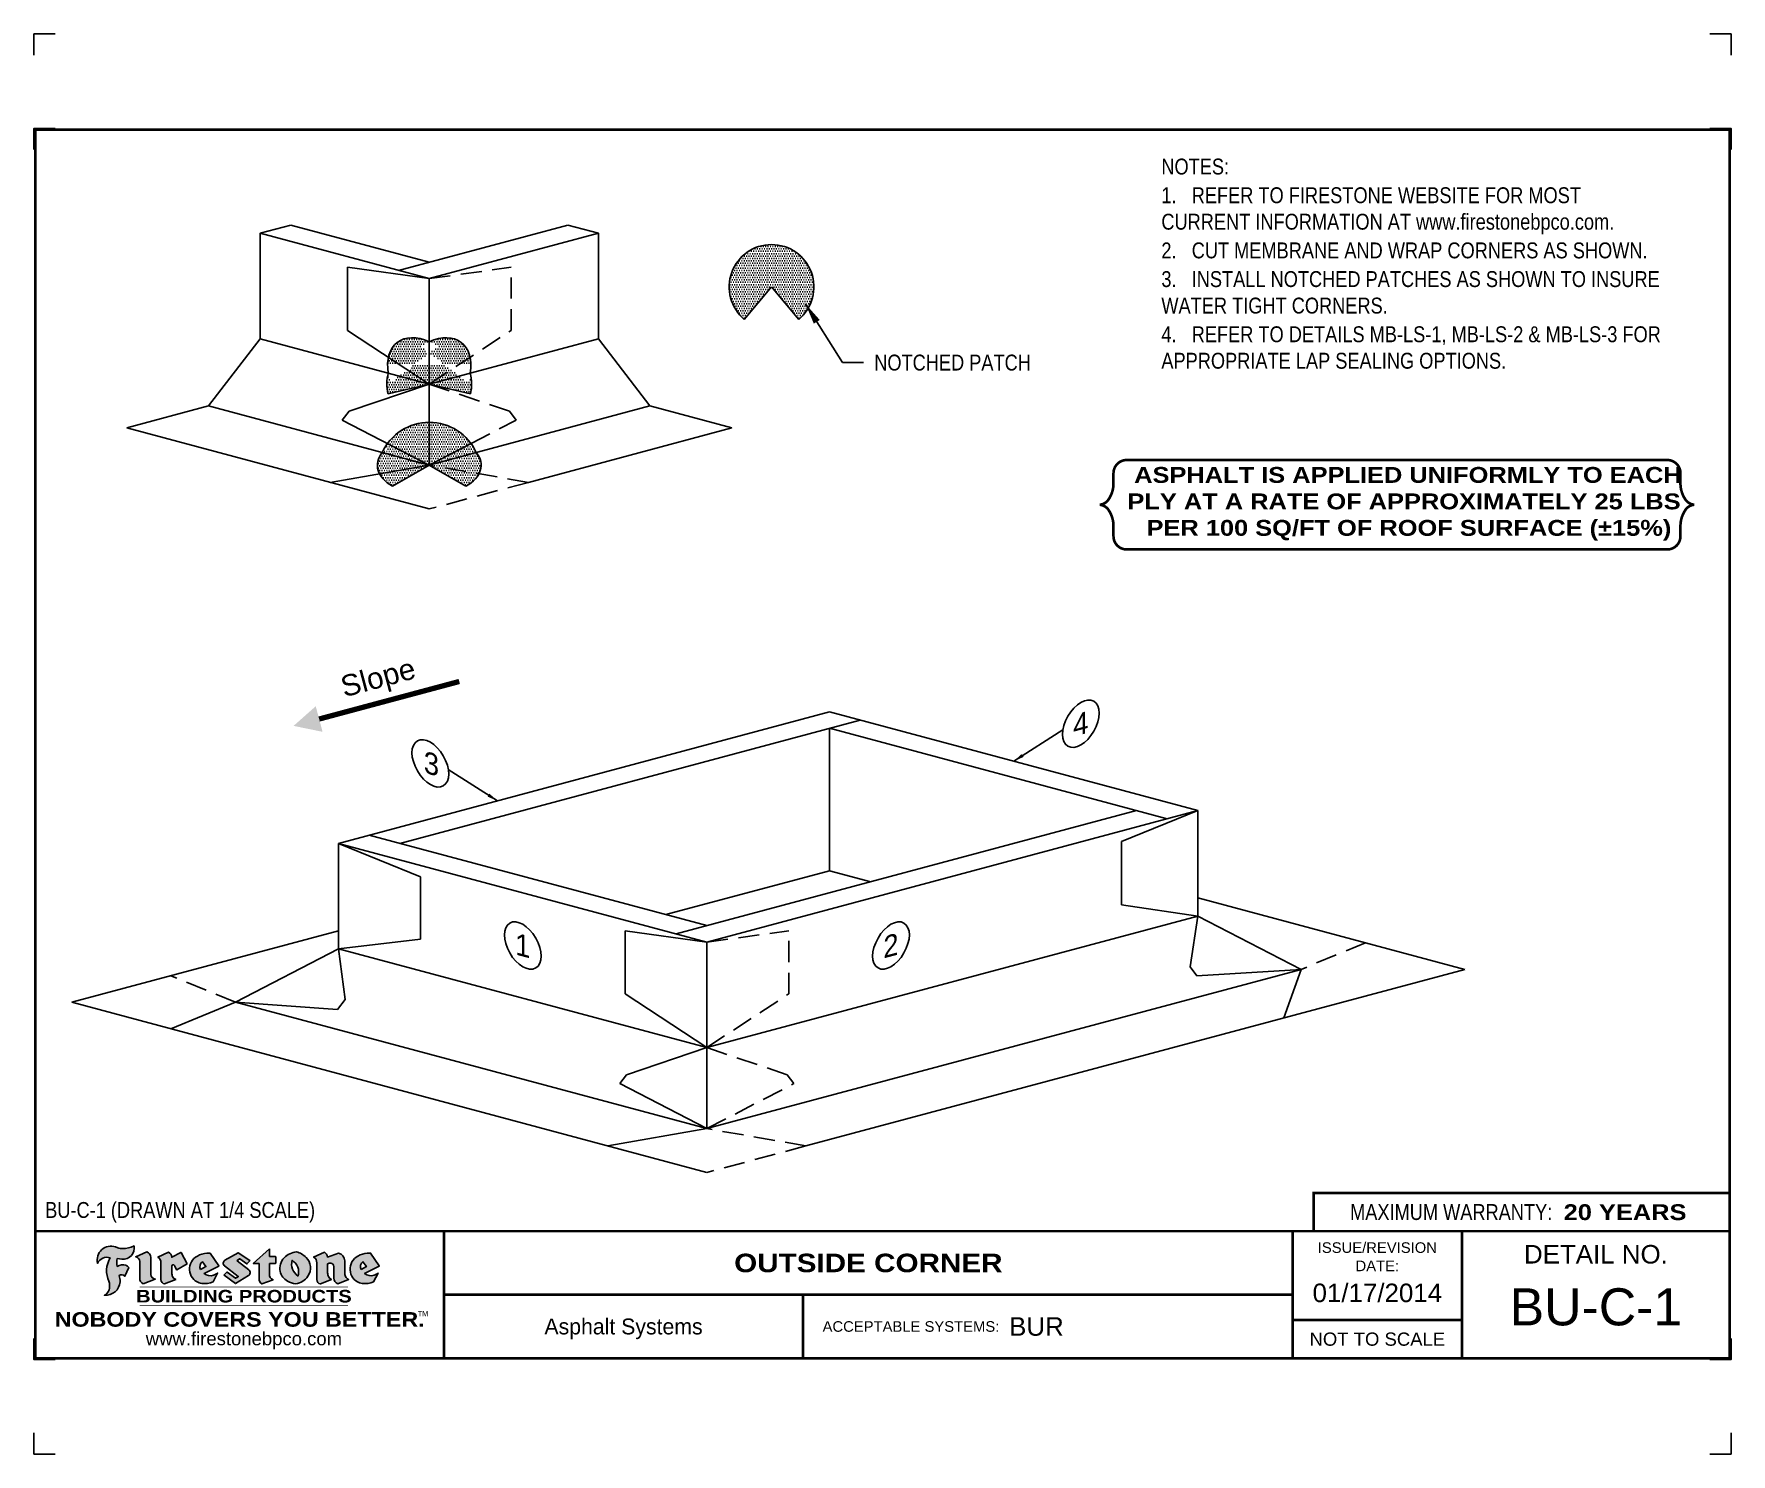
# Model space of a CAD drawing. Header units: inches. Extents: x -763.7 to -743.6, y -151 to -134.2.
import ezdxf
from ezdxf.enums import TextEntityAlignment as Align

# ---------------------------------------------------------------- set-up
doc = ezdxf.new("R2010")
doc.units = ezdxf.units.IN
doc.header["$MEASUREMENT"] = 0
doc.linetypes.add('HIDDEN', pattern=[0.375, 0.25, -0.125])
doc.layers.get('0').update_dxf_attribs({"linetype": 'CONTINUOUS'})
doc.layers.get('DEFPOINTS').update_dxf_attribs({"linetype": 'CONTINUOUS'})
for name, color, linetype in [('FSBP-ANNO-LABEL', 7, 'CONTINUOUS'), ('FSBP-ANNO-NOTE', 7, 'CONTINUOUS'), ('FSBP-MEMBRANE', 7, 'CONTINUOUS'), ('FSBP-MEMBRANE-HATCH', 8, 'CONTINUOUS'), ('FSBP-TTLB', 7, 'CONTINUOUS'), ('FSBP-TTLB-BORDER', 7, 'CONTINUOUS'), ('FSBP-TTLB-TEXT', 7, 'CONTINUOUS')]:
    doc.layers.add(name, color=color, linetype=linetype)
doc.styles.add('ARIAL', font='arial.ttf')
doc.styles.add('ARIAL_BOLD', font='')
doc.styles.add('ARIAL_NAR', font='ARIALN.TTF')
doc.styles.add('BANKGOTHIC', font='bgothm.ttf')
doc.styles.add('FSBP_ARIAL_NAR', font='ARIALN.TTF')
doc.styles.add('Stylus BT', font='stylu.ttf')
doc.styles.get('ARIAL_BOLD').set_extended_font_data('Arial Black')
doc.dimstyles.new('FSBP-DIM', dxfattribs={"dimtxt": 0.1875, "dimasz": 0.125, "dimexe": 0.0625, "dimexo": 0.125, "dimgap": 0.125, "dimtad": 0, "dimdec": 0, "dimzin": 1, "dimdsep": 46, "dimlunit": 4, "dimtxsty": 'ARIAL_NAR', "dimblk": 'OBLIQUE', "dimcen": 0.09375, "dimdle": 0.0625, "dimclrd": 256, "dimclre": 256, "dimclrt": 256, "dimadec": 0, "dimazin": 0, "dimtfac": 1, "dimtdec": 0, "dimtmove": 1, "dimatfit": 3, "dimfxl": 0, "dimtolj": 1, "dimtzin": 0, "dimlwd": -1, "dimlwe": -1, "dimarcsym": 0})
doc.dimstyles.new('FSBP-LEADER', dxfattribs={"dimtxt": 0.1875, "dimasz": 0.25, "dimexe": 0.0625, "dimexo": 0.125, "dimgap": 0.125, "dimtad": 0, "dimtih": 1, "dimtoh": 1, "dimdec": 4, "dimzin": 0, "dimdsep": 46, "dimlunit": 4, "dimtxsty": 'ARIAL_NAR', "dimcen": 0.09375, "dimclrd": 256, "dimclre": 256, "dimclrt": 256, "dimadec": 0, "dimazin": 0, "dimtfac": 1, "dimtdec": 4, "dimtofl": 0, "dimtmove": 0, "dimatfit": 3, "dimfxl": 0, "dimtolj": 1, "dimtzin": 0, "dimlwd": -1, "dimlwe": -1, "dimarcsym": 0})
pattern_1 = [(0, (0, 0), (0.0140625, 0.028125), [0, -0.028125])]

# ---------------------------------------------------------------- blocks, each defined once
blk = doc.blocks.new('_OBLIQUE')
at = {"color": 0, "linetype": 'ByBlock'}
blk.add_line((-0.5, -0.5), (0.5, 0.5), dxfattribs=at)
blk = doc.blocks.new('TTLB-ASPHALT_1')
at = {"layer": 'FSBP-TTLB-TEXT'}
h = blk.add_hatch(color=1, dxfattribs=at)
edge = h.paths.add_edge_path()
edge.add_arc((1.037309769669577, -0.1982514792917272), 0.1319107607348553, 264.0410451462098, 370.3106169565175)
edge.add_arc((1.027551646585692, 0.1214293576525733), 0.3273056962876235, 270.05058356628535, 295.23459397187514, ccw=False)
edge.add_arc((1.022801957313334, -0.06680179986895496), 0.1391656561713503, 249.3281275763668, 272.0749124149863, ccw=False)
edge.add_line((0.9736743133014443, -0.1970076156048179), (0.9474927838574558, -0.1852745150568325))
edge.add_arc((0.8939498971398336, -0.3394262635682139), 0.1631857907024099, 70.84590087378872, 194.3325259843273)
edge.add_arc((0.8444260109029358, -0.4259936440910792), 0.1179914261095279, 70.96950098067128, 156.9641407594482, ccw=False)
edge.add_arc((1.153141409296893, -0.4684497516079489), 0.3110405457095052, 150.323113748316, 203.2084295854517)
edge.add_arc((0.7562495500623072, -0.6412608153899839), 0.1218587156617311, 0.8849157075190988, 24.346689398949877, ccw=False)
edge.add_arc((0.749378166569727, -0.6475258110744306), 0.1289731377238325, -58.36655102076742, 3.6216782311386737, ccw=False)
edge.add_arc((0.825669902954445, -0.5792158350996175), 0.1783301886510355, 267.2205474105585, 354.1381621173521)
edge.add_arc((0.7903121048625223, -0.6011409294291781), 0.2127878929608591, 0.9996158580669169, 21.00503380861242)
edge.add_arc((1.018807122639402, -0.5666691048185157), 0.0513639566841585, 40.821177131732725, 125.52727787225791, ccw=False)
edge.add_line((1.057676976260041, -0.5330924682126437), (1.102776947655911, -0.4308018311949837))
edge.add_arc((1.040858222524662, -0.4699705673995993), 0.07326744446031509, 32.31675181867256, 66.31481236598174)
edge.add_arc((1.03226251882532, -0.5063316993097686), 0.1102246948011782, 69.8179132332389, 125.254734720681)
edge.add_arc((1.127708877207283, -0.3689593535312383), 0.1659710644737306, 164.1569669952081, 196.5811013160487, ccw=False)
edge.add_line((0.9680425188342383, -0.3236487780942383), (1.023615334387159, -0.3294494641845773))
h = blk.add_hatch(color=1, dxfattribs=at)
edge = h.paths.add_edge_path()
edge.add_line((1.275239419159561, -0.6223407783464694), (1.415345367376062, -0.5660418822574371))
edge.add_arc((1.421019305783972, -0.5090099247487814), 0.05731350411836947, 181.9717871001989, 264.31851000495806, ccw=False)
edge.add_line((1.363739737527226, -0.5109819325197265), (1.363412352251203, -0.3102363679013962))
edge.add_arc((1.294263659668758, -0.3103491388304036), 0.06914878453844908, 0.0934405599591014, 72.42834396969012)
edge.add_line((1.315139561173908, -0.2444268274366692), (1.186839444240604, -0.3024209471341379))
edge.add_arc((1.175246268095293, -0.3585110609420923), 0.05727567197445628, -0.017399788185912257, 78.322067691347, ccw=False)
edge.add_line((1.232521937428658, -0.3585284546236807), (1.232574268422297, -0.555126496687123))
edge.add_arc((1.305699496415485, -0.5558575689677241), 0.07312888236350451, 179.4272023230205, 245.3845503102953)
h = blk.add_hatch(color=1, dxfattribs=at)
edge = h.paths.add_edge_path()
edge.add_line((1.792026821926584, -0.3839679064720229), (1.722158956877934, -0.2518542302253621))
edge.add_arc((1.720119655279632, -0.2529327078887889), 0.002306916790721916, 27.87197133405528, 117.3766794470726)
edge.add_line((1.719058846382097, -0.250884159729182), (1.610638460368705, -0.3070279753467702))
edge.add_arc((1.547088841662969, -0.306102665849437), 0.06355635479880158, 359.165808011073, 425.8793658831422)
edge.add_line((1.573061729235633, -0.2480956029480268), (1.446879247402876, -0.3051325108639702))
edge.add_arc((1.407812067100195, -0.3703571330466247), 0.07602957263902092, -3.441403975725109, 59.07992244284969, ccw=False)
edge.add_line((1.483704536400296, -0.3749210150788969), (1.483704536400296, -0.5723838140635706))
edge.add_arc((1.540537465180449, -0.5682544061150878), 0.05698275005415228, 184.1557352478595, 255.3066498366543)
edge.add_line((1.526084036778343, -0.6233736605654059), (1.657291340682093, -0.570650514527486))
edge.add_arc((1.688298576827208, -0.502139038842401), 0.07520153584805701, 207.5160880841914, 245.649226723163, ccw=False)
edge.add_arc((1.721050197024908, -0.491448816845633), 0.1093332836229113, 179.4823365255141, 204.5537900001094, ccw=False)
edge.add_line((1.611721375809452, -0.4904610114968335), (1.611721375809452, -0.4126404716788983))
edge.add_arc((1.628589765097189, -0.4141592990360436), 0.01693662875851165, 28.356188110622497, 174.8549701683584, ccw=False)
edge.add_arc((1.627340435522399, -0.4197189881350454), 0.02111886817708033, 22.216893572439517, 40.10213956426492, ccw=False)
edge.add_line((1.646891420738257, -0.4117336534413738), (1.666638796144639, -0.4549750258192233))
edge.add_arc((1.668737246926753, -0.4540167099035415), 0.002306916790685597, 204.5451281842828, 299.6323508190067)
edge.add_line((1.669877862091766, -0.4560219186518992), (1.791128135493295, -0.3870515928837648))
edge.add_line((1.791128135493295, -0.3870515928837648), (1.792026821926584, -0.3839679064720229))
h = blk.add_hatch(color=1, dxfattribs=at)
h.paths.add_polyline_path([(2.063388732080512, -0.2583237030618903, 0.02524281661523788), (2.025024361750752, -0.2610532129309178, 0.1213611957758757), (1.901773912052249, -0.3008158885520373, 0.6151668103976068), (1.93274136141747, -0.6099060679591872, 0.05306812109568645), (1.967936229862175, -0.617865745600497, 0.1150932231766138), (2.099126721549737, -0.5994933789882708), (2.151195569562105, -0.4944891916583316, -0.08755405562188731), (2.104230609512001, -0.5187113292177372, -0.265591761123442), (1.992692314386659, -0.5010701623316862), (2.165347897647223, -0.4141184325909109, 0.4518949533370738), (2.166222728871162, -0.4107679608846269)])
h.paths.add_polyline_path([(2.014217313945437, -0.4188965037300676), (1.951113654018855, -0.4515330109460507, -0.3720533890450154), (1.973177450672722, -0.3607130665457561)], flags=16)
h = blk.add_hatch(color=1, dxfattribs=at)
edge = h.paths.add_edge_path()
edge.add_arc((2.260407392426799, -0.3775796671688738), 0.0415245022322573, 123.20805433950699, 232.2027298779723, ccw=False)
edge.add_line((2.237665217914071, -0.3428366421988329), (2.393535971665983, -0.2540943745380986))
edge.add_arc((2.394677353533154, -0.2560991469722467), 0.00230691679074142, 55.64644466176969, 119.65426054492929, ccw=False)
edge.add_line((2.395979141996861, -0.2541946229174954), (2.531809646140459, -0.3470380726374032))
edge.add_arc((2.530468902927936, -0.3489153772789848), 0.00230691679070047, -42.73110123842042, 54.46613537395791, ccw=False)
edge.add_line((2.532163440279987, -0.3504807552658491), (2.498457913851155, -0.3869673252714421))
edge.add_arc((2.496763376499132, -0.385401947284592), 0.002306916790673087, 233.75270768949161, 317.26889876139137, ccw=False)
edge.add_line((2.495399362263356, -0.38726241234572), (2.413849913492982, -0.3274738082119626))
edge.add_arc((2.412485899257177, -0.3293342732731332), 0.002306916790719977, 53.75270768979654, 124.4135619297866)
edge.add_line((2.41118211687575, -0.3274311136421062), (2.382933981293377, -0.346782838468144))
edge.add_arc((2.384237763674776, -0.3486859980991568), 0.002306916790694806, 124.4135619293765, 231.8459020253658)
edge.add_line((2.382812599816248, -0.3505000469010184), (2.519899969301207, -0.4581994452042721))
edge.add_arc((2.494247019847677, -0.4908523236374407), 0.0415245022322573, -55.21225898295228, 51.84590202520451, ccw=False)
edge.add_line((2.517938320565804, -0.5249552055672808), (2.364434947484597, -0.6179520922513717))
edge.add_arc((2.363239601923482, -0.6159790200102009), 0.002306916790727131, 233.2955624372974, 301.2087215702374, ccw=False)
edge.add_line((2.361860787187538, -0.6178285429225383), (2.231266621301074, -0.5204709167214361))
edge.add_arc((2.232647938930654, -0.518623262347532), 0.002306916790697738, 135.5134179846412, 233.2179869199849, ccw=False)
edge.add_line((2.231002150870836, -0.5170067083764565), (2.262839375599356, -0.4845937328397696))
edge.add_arc((2.264485163659231, -0.4862102868108593), 0.002306916790748635, 53.03528399994502, 135.5134179853723, ccw=False)
edge.add_line((2.265872365996302, -0.4843670465239001), (2.361834678328762, -0.5565872257804898))
edge.add_arc((2.363221880665748, -0.55474398549363), 0.00230691679062697, 233.0352840000717, 302.2362632414427)
edge.add_line((2.36445241715569, -0.5566953042850713), (2.39428499383348, -0.5378823484768844))
edge.add_arc((2.393054457343538, -0.5359310296853721), 0.002306916790685158, 302.2362632406162, 412.202729876843)
edge.add_line((2.394468296066179, -0.5341081404551886), (2.234958295420142, -0.4103916733127022))
h = blk.add_hatch(color=1, dxfattribs=at)
edge = h.paths.add_edge_path()
edge.add_line((2.763460561272041, -0.2072496393923444), (2.763460561272041, -0.2969520779963801))
edge.add_arc((2.765767478062685, -0.2969520779963943), 0.00230691679065842, 179.9999999996471, 269.9999999996471)
edge.add_line((2.765767478062685, -0.2992589947870528), (2.835417693520355, -0.2992589947870528))
edge.add_arc((2.835417693520355, -0.3015659115777538), 0.002306916790701052, 0, 90, ccw=False)
edge.add_line((2.837724610311056, -0.3015659115777538), (2.837724610311056, -0.3790761307453892))
edge.add_arc((2.835417693520355, -0.3790761307453749), 0.002306916790686842, 269.99999999964706, 359.99999999964706, ccw=False)
edge.add_line((2.835417693520355, -0.3813830475360618), (2.765767478062685, -0.3813830475360618))
edge.add_arc((2.765767478062685, -0.3836899643267202), 0.00230691679065842, 90.00000000035294, 180.0000000003529)
edge.add_line((2.763460561272041, -0.3836899643267344), (2.763460561272041, -0.5033995910642801))
edge.add_arc((2.836735953378934, -0.5071368822038522), 0.07337063740681407, 177.0802527808789, 245.3249543133826)
edge.add_line((2.806105814540615, -0.5738080530967267), (2.674529557384915, -0.6226036013049594))
edge.add_arc((2.708610405062075, -0.5642984087917995), 0.0675351734460605, 177.0345319916277, 239.69264280249, ccw=False)
edge.add_line((2.641165668230087, -0.560804539009709), (2.641165668230087, -0.3836899643267344))
edge.add_arc((2.638858751439443, -0.3836899643267202), 0.00230691679065842, 359.9999999996471, 449.999999999647)
edge.add_line((2.638858751439443, -0.3813830475360618), (2.572857950769389, -0.3813830475360618))
edge.add_line((2.572857950769389, -0.3813830475360618), (2.763460561272041, -0.2072496393923444))
h = blk.add_hatch(color=1, dxfattribs=at)
edge = h.paths.add_edge_path(flags=16)
edge.add_arc((2.940363509127394, -0.4847985213681483), 0.1684614578629417, 344.5558804047865, 417.0140046669545)
edge.add_arc((3.194458079644619, -0.3883534532477739), 0.1684614578629416, 164.5558804047865, 237.0140046669546)
edge = h.paths.add_edge_path()
edge.add_arc((3.069375116502187, -0.4399344555144893), 0.1828726885096673, 136.0914512150047, 191.213418978326)
edge.add_arc((3.064939550433394, -0.4318234379590393), 0.18031488047485, 194.0167254156723, 240.666373083186)
edge.add_arc((3.098047041778983, -0.3845058757092517), 0.2378525180183701, 239.2975390661776, 264.2889872773176)
edge.add_arc((3.048844782126224, -0.419023238379296), 0.203760689247156, 277.1986764832035, 326.503572961274)
edge.add_arc((3.077739326803538, -0.434104661646515), 0.1713748657917091, 325.3768876809903, 406.3828327799087)
edge.add_arc((3.011839488065931, -0.4896144380417837), 0.257194564585, 44.2846255351977, 73.82901434867308)
edge.add_arc((3.117152499586979, -0.4983433120546721), 0.2579560664039132, 97.50292863483669, 134.1039137579027)
h = blk.add_hatch(color=1, dxfattribs=at)
edge = h.paths.add_edge_path()
edge.add_line((3.322690228557462, -0.5721896537377091), (3.322690228557462, -0.3749210150788969))
edge.add_arc((3.24679775925739, -0.3703571330465678), 0.076029572638996, 356.5585960242387, 419.0799224428129)
edge.add_line((3.285864939560099, -0.3051325108639702), (3.412047421392799, -0.2480956029480268))
edge.add_arc((3.386074533820164, -0.3061026658494939), 0.06355635479883807, 0.3962622833877276, 65.87936588318718, ccw=False)
edge.add_line((3.449629368605429, -0.3056631084210863), (3.580526418688805, -0.2593848434574539))
edge.add_arc((3.555744121700968, -0.3530904070730259), 0.09692726601172152, 2.366977007666776, 75.18615851992018, ccw=False)
edge.add_line((3.652588689330287, -0.3490873311063041), (3.652588689330287, -0.4883770011386872))
edge.add_arc((3.761877549389567, -0.4914934052703757), 0.1093332836229049, 178.3666365323574, 204.5537900000422)
edge.add_arc((3.729125929191724, -0.502183627267101), 0.07520153584796149, 207.5160880841713, 245.2240541443095)
edge.add_line((3.697611150971852, -0.5704631245385627), (3.572585913552643, -0.6207021253773775))
edge.add_arc((3.595347186007587, -0.5526356419907756), 0.0717713151919874, 180.3328587115751, 251.51018566665869, ccw=False)
edge.add_line((3.523577081955409, -0.5530525936986663), (3.523577081955409, -0.4153032515383615))
edge.add_arc((3.486319529276869, -0.4148773504126382), 0.03725998689428563, 359.3450650296066, 449.0500281941025)
edge.add_arc((3.482769874121715, -0.4419622099033518), 0.06447454900600776, 86.29402372314017, 119.8211331593848)
edge.add_line((3.450707067966732, -0.3860252459975726), (3.450707067966732, -0.4904610114968335))
edge.add_arc((3.560035889182245, -0.4914488168456472), 0.1093332836229753, 179.4823365255069, 204.5537900001023)
edge.add_arc((3.527284268984403, -0.5021390388425004), 0.07520153584796385, 207.5160880841699, 245.6492267231416)
edge.add_line((3.496277032839316, -0.570650514527486), (3.365069728935509, -0.6233736605654059))
edge.add_arc((3.379502486061938, -0.5682868177318028), 0.05694615642555721, 183.9298782390169, 255.318496325343, ccw=False)
h = blk.add_hatch(color=1, dxfattribs=at)
h.paths.add_polyline_path([(3.957695472291277, -0.2583237030618903, 0.02524281661523822), (3.919331101961575, -0.2610532129309178, 0.1085638477195505), (3.807890832595604, -0.2939221658134414, 0.6425897848490651), (3.827048101628293, -0.6099060679591872, 0.05306812109569052), (3.862242970072884, -0.617865745600497, 0.1150932231766133), (3.993433461760503, -0.5994933789882708), (4.045502309772871, -0.4944891916583316, -0.08755405562189084), (3.998537349722767, -0.5187113292177372, -0.2655917611234366), (3.886999054597368, -0.5010701623316862), (4.059654637857989, -0.4141184325909109, 0.4518949533370731), (4.060529469081928, -0.4107679608846269)])
h.paths.add_polyline_path([(3.90852405415626, -0.4188965037300676), (3.845420394229677, -0.4515330109460507, -0.3720533890450147), (3.867484190883488, -0.3607130665457561)], flags=16)
blk.add_line((16.84110496735593, 0), (20, 0))
at = {"layer": 'DEFPOINTS', "linetype": 'Continuous', "ltscale": 1.75}
for points in [[(-0.015625, 13.88083333333333), (-0.015625, 14.13083333333333), (0.234375, 14.13083333333333)], [(20.01562500000003, 13.88083333333333), (20.01562500000003, 14.13083333333333), (19.76562500000003, 14.13083333333333)], [(-0.015625, -2.380833333333342), (-0.015625, -2.630833333333342), (0.234375, -2.630833333333342)], [(20.01562500000003, -2.380833333333342), (20.01562500000003, -2.630833333333342), (19.76562500000003, -2.630833333333342)]]:
    blk.add_lwpolyline(points, dxfattribs=at)
at = {"layer": 'DEFPOINTS', "color": 1}
for points in [[(0.234375, 13.015625), (-0.015625, 13.015625), (-0.015625, 12.765625)], [(20.015625, 12.765625), (20.015625, 13.015625), (19.765625, 13.015625)], [(0.234375, -1.515625), (-0.015625, -1.515625), (-0.015625, -1.265625)], [(20.015625, -1.265625), (20.015625, -1.515625), (19.765625, -1.515625)]]:
    blk.add_lwpolyline(points, dxfattribs=at)
at = {"layer": 'FSBP-TTLB', "const_width": 0.03125}
blk.add_lwpolyline([(15.09028770518938, 0), (20, 0), (20, 0.4512598240669945), (15.09028770518938, 0.4512598240669945)], close=True, dxfattribs=at)
for points in [[(0, 0), (0, -1.5), (20, -1.5), (20, 0), (0, 0)], [(4.825208527206769, 0), (4.825208527206769, -0.75)], [(14.84028770518938, 0), (14.84028770518938, -1.5)], [(16.84110496735593, 0), (16.84110496735593, -1.5)], [(20, 0), (20, -1.5)], [(4.825208527206769, -0.75), (14.84028770518938, -0.75)], [(4.825208527206769, -0.75), (4.825208527206769, -1.5)], [(14.84028770518938, -1.048740175933006), (16.84110496735593, -1.048740175933006)]]:
    blk.add_lwpolyline(points, dxfattribs=at)
at = {"layer": 'FSBP-TTLB-BORDER', "const_width": 0.03125}
blk.add_lwpolyline([(20, 0), (20, 13), (0, 13), (0, 0)], dxfattribs=at)
at = {"layer": 'FSBP-TTLB-TEXT', "color": 1}
blk.add_line((0.7358432058323388, -0.379822754145593), (0.7358432058323388, -0.379822754145593), dxfattribs=at)
for points in [[(1.023615323725323, -0.3294494630716969, 0.5000510906601082), (1.167090420776901, -0.1746414942047778, -0.1103304102359608), (1.027840608309816, -0.2058762110801382, -0.09957876667165425), (0.9736743133014443, -0.1970076156048179), (0.9474927838574558, -0.1852745150568325, 0.5978159689075124), (0.7358432058323388, -0.379822754145593, -0.3938834584182213), (0.8828996422548698, -0.3144510229727047, 0.2349406564350952), (0.86727108227484, -0.5910237178633082, -0.1027304183841549), (0.8780937320133262, -0.6393788197974146, -0.2772692352614086), (0.8170223912655956, -0.7573362346216896, 0.3985429150902959), (1.003067614090241, -0.5974286950643517, 0.0875124847930418), (0.9889600163401155, -0.5248671157293501, -0.3874031597924062), (1.057676976260041, -0.5330924682126437), (1.102776947655911, -0.4308018311949837, 0.1494423498871741), (1.07029056398062, -0.4028746979725923, 0.2467195073738216), (0.9686394281704906, -0.4163228904100862, -0.1424285161541127), (0.9680425188342383, -0.3236487780942383), (1.023615334387159, -0.3294494641845773)], [(2.166222728871162, -0.4107679608846269), (2.063388732080512, -0.2583237030618903, 0.02524281661523788), (2.025024361750752, -0.2610532129309178, 0.1085638477195265), (1.913584092384895, -0.2939221658134414, 0.6425897848491228), (1.93274136141747, -0.6099060679591872, 0.05306812109568648), (1.967936229862175, -0.617865745600497, 0.1150932231766137), (2.099126721549737, -0.5994933789882708), (2.151195569562105, -0.4944891916583316, -0.0875540556218873), (2.104230609512001, -0.5187113292177372, -0.2655917611234418), (1.992692314386659, -0.5010701623316862), (2.165347897647223, -0.4141184325909109)], [(2.763460561272041, -0.2072496393923444), (2.763460561272041, -0.2969520779963801, 0.4142135623730958), (2.765767478062685, -0.2992589947870528), (2.835417693520355, -0.2992589947870528, -0.414213562373095), (2.837724610311056, -0.3015659115777538), (2.837724610311056, -0.3790761307453892, -0.4142135623730938), (2.835417693520355, -0.3813830475360618), (2.765767478062685, -0.3813830475360618, 0.4142135623730958), (2.763460561272041, -0.3836899643267344), (2.763460561272041, -0.5033995910642801, 0.3068985753588853), (2.806105814540615, -0.5738080530967267), (2.674529557384915, -0.6226036013049594, -0.2804194150632976), (2.641165668230087, -0.560804539009709), (2.641165668230087, -0.3836899643267344, 0.414213562373095), (2.638858751439443, -0.3813830475360618), (2.572857950769389, -0.3813830475360618), (2.763460561272041, -0.2072496393923444)], [(4.060529469081928, -0.4107679608846269), (3.957695472291277, -0.2583237030618903, 0.02524281661523788), (3.919331101961575, -0.2610532129309178, 0.1085638477195265), (3.807890832595604, -0.2939221658134414, 0.6425897848491228), (3.827048101628293, -0.6099060679591872, 0.05306812109568648), (3.862242970072884, -0.617865745600497, 0.1150932231766137), (3.993433461760503, -0.5994933789882708), (4.045502309772871, -0.4944891916583316, -0.0875540556218873), (3.998537349722767, -0.5187113292177372, -0.2655917611234418), (3.886999054597368, -0.5010701623316862), (4.059654637857989, -0.4141184325909109)], [(4.059654637857989, -0.4141184325909109, 0.4518949533370731), (4.060529469081928, -0.4107679608846269, 0.4518949533370731)]]:
    blk.add_lwpolyline(points, format="xyb", dxfattribs=at)
for points in [[(1.275239419159561, -0.6223407783464694), (1.415345367376062, -0.5660418822574371, -0.3756100036733062), (1.363739737527226, -0.5109819325197265), (1.363412352251203, -0.3102363679013962, 0.3265360292958048), (1.315139561173908, -0.2444268274366692), (1.186839444240604, -0.3024209471341379, -0.3557863980845349), (1.232521937428658, -0.3585284546236807), (1.232574268422297, -0.555126496687123, 0.2960110723418457)], [(1.792026821926584, -0.3839679064720229), (1.722158956877934, -0.2518542302253621, 0.4116839150163434), (1.719058846382097, -0.250884159729182), (1.610638460368705, -0.3070279753467702, 0.2996033003794034), (1.573061729235633, -0.2480956029480268), (1.446879247402876, -0.3051325108639702, -0.2797757560995365), (1.483704536400296, -0.3749210150788969), (1.483704536400296, -0.5723838140635706, 0.320828638474519), (1.526084036778343, -0.6233736605654059), (1.657291340682093, -0.570650514527486, -0.1679398621276611), (1.621603752698661, -0.5368819723450571, -0.1098333365370753), (1.611721375809452, -0.4904610114968335), (1.611721375809452, -0.4126404716788983, -0.743334502655012), (1.64349420176768, -0.4061152228778298, -0.07819791644735608), (1.646891420738257, -0.4117336534413738), (1.666638796144639, -0.4549750258192233, 0.4404648714563479), (1.669877862091766, -0.4560219186518992), (1.791128135493295, -0.3870515928837648)], [(1.951113654018855, -0.4515330109460507), (2.014217313945437, -0.4188965037300676), (1.973177450672722, -0.3607130665457561, 0.3720533890450154)], [(2.234958295420142, -0.4103916733127022, -0.5150044486718882), (2.237665217914071, -0.3428366421988329), (2.393535971665983, -0.2540943745380986, -0.2867822934100265), (2.395979141996861, -0.2541946229174954), (2.531809646140459, -0.3470380726374032, -0.4515027974650387), (2.532163440279987, -0.3504807552658491), (2.498457913851155, -0.3869673252714421, -0.3814439164929681), (2.495399362263356, -0.38726241234572), (2.413849913492982, -0.3274738082119626, 0.3184718635035665), (2.41118211687575, -0.3274311136421062), (2.382933981293377, -0.346782838468144, 0.5064094529656681), (2.382812599816248, -0.3505000469010184), (2.519899969301207, -0.4581994452042721, -0.5043597839115849), (2.517938320565804, -0.5249552055672808), (2.364434947484597, -0.6179520922513717, -0.3053163970316367), (2.361860787187538, -0.6178285429225383), (2.231266621301074, -0.5204709167214361, -0.4541703869768119), (2.231002150870836, -0.5170067083764565), (2.262839375599356, -0.4845937328397696, -0.3762644290664977), (2.265872365996302, -0.4843670465239001), (2.361834678328762, -0.5565872257804898, 0.3114700032088108), (2.36445241715569, -0.5566953042850713), (2.39428499383348, -0.5378823484768844, 0.520381097387146), (2.394468296066179, -0.5341081404551886)], [(2.937624918725987, -0.3131105398334029, 0.2452625673097023), (2.889993533867141, -0.4754966266250307, 0.2064059665179019), (2.976604338974084, -0.5890186876871866, 0.1094800500670344), (3.074378098474654, -0.6211778035979165, 0.2185147641853038), (3.218764944843201, -0.5314757029352819, 0.3689489483072479), (3.195959963110113, -0.3100352223135445, 0.1296305888694145), (3.0834694040758, -0.242595816912754, 0.1610736375384317)], [(3.10274193015772, -0.5296595419651595, 0.3271311138286319), (3.032079658614293, -0.3434924326507627, 0.3271311138286322)], [(3.322690228557462, -0.5721896537377091), (3.322690228557462, -0.3749210150788969, 0.2797757560995341), (3.285864939560099, -0.3051325108639702), (3.412047421392799, -0.2480956029480268, -0.2937618496109166), (3.449629368605429, -0.3056631084210863), (3.580526418688805, -0.2593848434574539, -0.3288760160581939), (3.652588689330287, -0.3490873311063041), (3.652588689330287, -0.4883770011386872, 0.114762897203527), (3.662431105063263, -0.536926560769686, 0.166032965990522), (3.697611150971852, -0.5704631245385627), (3.572585913552643, -0.6207021253773775, -0.3209557512194564), (3.523577081955409, -0.5530525936986663), (3.523577081955409, -0.4153032515383615, 0.4127061514896111), (3.48693727661589, -0.3776224848030694, 0.1473421876160361), (3.450707067966732, -0.3860252459975726), (3.450707067966732, -0.4904610114968335, 0.1098333365370753), (3.460589444855941, -0.5368819723450855, 0.1679398621276611), (3.496277032839316, -0.570650514527486), (3.365069728935509, -0.6233736605654059, -0.3219729545308964), (3.322690228557462, -0.5721896537377091, 29.1476284739)], [(3.845420394229677, -0.4515330109460507), (3.90852405415626, -0.4188965037300676), (3.867484190883488, -0.3607130665457561, 0.3720533890450154)]]:
    blk.add_lwpolyline(points, format="xyb", close=True, dxfattribs=at)
at = {"layer": 'FSBP-TTLB-TEXT'}
for points, const_width in [([(1.233926579809207, -0.6584455781731435), (3.691229482685259, -0.6584455781731577)], 0.0078125), ([(9.061522829276782, -0.75), (9.061522829276782, -1.5)], 0.03125), ([(1.233926579809207, -0.8761560960495984), (3.691229482685259, -0.8761560960495842)], 0.0078125)]:
    blk.add_lwpolyline(points, dxfattribs=dict(at, const_width=const_width))
at = {"layer": 'FSBP-TTLB-TEXT', "color": 1}
for centre, start, end in [((1.789987520328282, -0.3850463841354355), 299.6323508193319, 27.87197133380463), ((2.164310260790558, -0.412058050385383), 296.7304547840455, 34.00233684987403)]:
    blk.add_arc(centre, 0.00230691679068068, start, end, dxfattribs=at)
at = {"layer": 'FSBP-TTLB-TEXT', "style": 'ARIAL_NAR'}
blk.add_text('MAXIMUM WARRANTY:', height=0.1875, dxfattribs=at).set_placement((17.90516569312837, 0.2256299120335257), align=Align.MIDDLE_RIGHT)
at = {"layer": 'FSBP-TTLB-TEXT'}
for s, height, style, p in [('20 YEARS', 0.1875, 'ARIAL_BOLD', (18.03987100774941, 0.2240244307510579)), ('ACCEPTABLE SYSTEMS:', 0.125, 'ARIAL', (9.292812815915624, -1.125))]:
    blk.add_text(s, height=height, dxfattribs=dict(at, style=style)).set_placement(p, align=Align.MIDDLE_LEFT)
for s, height, style, p in [('ISSUE/REVISION', 0.125, 'ARIAL', (15.84069633627263, -0.1938496373466023)), ('DETAIL NO.', 0.21875, 'ARIAL', (18.42055248367797, -0.2724398367368792)), ('DATE:', 0.125, 'ARIAL', (15.84069633627263, -0.409973105348854)), ('www.firestonebpco.com', 0.15625, 'ARIAL', (2.462578031247233, -1.268657306740124)), ('Asphalt Systems', 0.1875, 'BANKGOTHIC', (6.943365678241776, -1.125)), ('NOT TO SCALE', 0.15625, 'ARIAL', (15.84069633627263, -1.274370087966503))]:
    blk.add_text(s, height=height, dxfattribs=dict(at, style=style)).set_placement(p, align=Align.MIDDLE_CENTER)
at = {"layer": 'FSBP-TTLB-TEXT', "lineweight": 18, "style": 'ARIAL_BOLD'}
blk.add_text('BUILDING PRODUCTS', height=0.1484375, dxfattribs=at).set_placement((2.462578031247233, -0.7673008371113639), align=Align.MIDDLE_CENTER)
at = {"layer": 'FSBP-TTLB-TEXT', "color": 1}
for s, height, style, p in [('NOBODY COVERS YOU BETTER.', 0.171875, 'ARIAL_BOLD', (2.412604263603384, -1.041650450587369)), ('TM', 0.0625, 'BANKGOTHIC', (4.576671173373001, -0.9725745042934193))]:
    blk.add_text(s, height=height, dxfattribs=dict(at, style=style)).set_placement(p, align=Align.MIDDLE_CENTER)
at = {"layer": 'FSBP-TTLB-TEXT'}
for tag, height, style, p in [('DETAIL_DESCP_LINE_1', 0.21875, 'ARIAL_BOLD', (9.832748116198076, -0.375)), ('ISSUE_REV_DATE', 0.21875, 'ARIAL', (15.84069633627263, -0.7282559425942452)), ('DETAIL_NUMBER', 0.4375, 'ARIAL', (18.42055248367797, -0.8931630692489421))]:
    blk.add_attdef(tag, text='', height=height, dxfattribs=dict(at, style=style)).set_placement(p, align=Align.MIDDLE_CENTER)
at = {"layer": 'FSBP-TTLB-TEXT', "style": 'ARIAL'}
blk.add_attdef('ACCPT_SYSTEMS', text='', height=0.21875, dxfattribs=at).set_placement((11.49438170418193, -1.125), align=Align.MIDDLE_LEFT)

msp = doc.modelspace()

# ---------------------------------------------------------------- hatches: boundary and pattern name
at = {"layer": 'FSBP-MEMBRANE-HATCH'}
h = msp.add_hatch(dxfattribs=at)
h.set_pattern_fill('DOTS', color=8, scale=0.45, style=0)
h.set_pattern_definition(pattern_1)
h.paths.add_polyline_path([(-755.2680819317493, -137.6031153744411), (-754.946688126906, -137.2200931528817), (-754.6252943220627, -137.6031153744411, 2.747477419454428)])
h = msp.add_hatch(dxfattribs=at)
h.set_pattern_fill('DOTS', color=8, scale=0.45, style=0)
h.set_pattern_definition(pattern_1)
edge = h.paths.add_edge_path()
edge.add_line((-758.9868412872722, -138.3670060229813), (-759.4730775052155, -138.483514994679))
edge.add_arc((-758.9868412874127, -138.3670060229953), 0.4999999999860379, 164.9999999942786, 193.4748160675117, ccw=False)
edge.add_ellipse((-758.9868412874108, -138.3670060230187), major_axis=(-0.3773625389344401, 0.4917884355933741), ratio=0.6389901599798824, start_angle=28.62738143238431, end_angle=50.214220596754274, ccw=False)
edge.add_ellipse((-758.9868412874108, -138.3670060230187), major_axis=(-0.3773625389344401, 0.4917884355933741), ratio=0.6389901599798824, start_angle=-50.214220593821096, end_angle=28.62738143238431, ccw=False)
edge.add_ellipse((-758.9868412874108, -138.3670060230187), major_axis=(0.3773625389748166, 0.4917884355647195), ratio=0.6389901600004982, start_angle=-28.62738144604458, end_angle=50.214220598649376, ccw=False)
edge.add_ellipse((-758.9868412874108, -138.3670060230187), major_axis=(0.3773625389748166, 0.4917884355647195), ratio=0.6389901600004982, start_angle=-50.21422059963328, end_angle=-28.62738144604458, ccw=False)
edge.add_arc((-758.9868412874129, -138.3670060229953), 0.4999999999860345, -13.474816071287819, 14.999999997305224, ccw=False)
edge.add_line((-758.5006050696176, -138.483514994711), (-758.9868412872722, -138.3670060229813))
h = msp.add_hatch(dxfattribs=at)
h.set_pattern_fill('DOTS', color=8, scale=0.45, style=0)
h.set_pattern_definition(pattern_1)
edge = h.paths.add_edge_path()
edge.add_line((-758.9868412872693, -139.3234764965587), (-759.5730113801985, -139.4257907544997))
edge.add_ellipse((-758.9868412872596, -139.3234764965426), major_axis=(-0.6123724356957148, 0), ratio=0.5773502691896129, start_angle=376.8213453150212, end_angle=405.0000000011939)
edge.add_line((-759.4198539891428, -139.5734764965478), (-758.9868412872693, -139.3234764965587))
edge = h.paths.add_edge_path()
edge.add_line((-758.9868412872304, -139.3234764965519), (-759.5423076303998, -139.174639738495))
edge.add_ellipse((-758.9868412872596, -139.3234764965426), major_axis=(-0.6123724356957148, 0), ratio=0.5773502691896129, start_angle=335.1039093638661, end_angle=376.8213453150212)
edge.add_line((-759.5730113801985, -139.4257907544998), (-758.9868412872304, -139.323476496552))
h.paths.add_polyline_path([(-759.4800973364158, -139.0686895065174, 0.05038571444538643), (-759.5423076303997, -139.174639738495), (-758.9868412873437, -139.3234764965215)])
h.paths.add_polyline_path([(-758.9868412872557, -138.8234764965459), (-758.9868412872559, -138.818386209777, 0.2392073122171913), (-759.4800973364158, -139.0686895065175), (-758.9868412872551, -139.3234764965674)])
h.paths.add_polyline_path([(-758.986841287271, -138.818386209777), (-758.986841287271, -139.3234764965534), (-758.493585238111, -139.0686895065093, 0.2392073122154197)])
h.paths.add_polyline_path([(-758.493585238111, -139.0686895065093), (-758.9868412872931, -139.3234764965649), (-758.4313749441235, -139.1746397384899, 0.05038571444725856)])
edge = h.paths.add_edge_path()
edge.add_ellipse((-758.9868412872596, -139.3234764965426), major_axis=(-0.6123724356957148, 0), ratio=0.5773502691896129, start_angle=523.1786546843589, end_angle=564.8960906370312)
edge.add_line((-758.4313749441235, -139.1746397384899), (-758.986841287271, -139.323476496559))
edge.add_line((-758.986841287271, -139.323476496559), (-758.4006711943226, -139.4257907545034))
edge = h.paths.add_edge_path()
edge.add_ellipse((-758.9868412872596, -139.3234764965426), major_axis=(-0.6123724356957148, 0), ratio=0.5773502691896129, start_angle=495.0000000036201, end_angle=523.1786546843589)
edge.add_line((-758.4006711943226, -139.4257907545034), (-758.986841287214, -139.323476496569))
edge.add_line((-758.986841287214, -139.323476496569), (-758.55382858534, -139.5734764965268))

# ---------------------------------------------------------------- linework, layer by layer
at = {"layer": 'FSBP-ANNO-LABEL', "const_width": 0.0625}
msp.add_lwpolyline([(-760.286289636692, -142.3203525686018), (-758.6324533656889, -141.8772084753732)], dxfattribs=at)
at = {"layer": 'FSBP-ANNO-LABEL', "extrusion": (0, 0, -1)}
for centre in [(-751.2957015747475, -142.37612764079), (-753.5366573426495, -144.9934034679472)]:
    msp.add_ellipse(centre, major_axis=(-0.1530931089238468, -0.265165042945014), ratio=0.5773502691896033, dxfattribs=at)
at = {"layer": 'FSBP-ANNO-LABEL'}
for centre, major_axis in [((-758.9739491424286, -142.8443547316161), (0.1530931089238468, -0.265165042945014)), ((-757.8833235609504, -144.993403467948), (0.1530931089239558, -0.2651650429449511))]:
    msp.add_ellipse(centre, major_axis=major_axis, ratio=0.5773502691896033, dxfattribs=at)
msp.add_solid([(-760.3267301124894, -142.1694266582442), (-760.2458491608949, -142.4712784789594), (-760.5881414574075, -142.4012335201963)], dxfattribs=at)
at = {"layer": 'FSBP-ANNO-NOTE', "const_width": 0.03125}
msp.add_lwpolyline([(-750.9106403882332, -139.5515672229565), (-750.9106403882332, -139.4192811919737, -0.414213562373095), (-750.7543903882332, -139.2630311919737), (-744.3748853096483, -139.2630311919737, -0.414213562373095), (-744.2186353096483, -139.4192811919737), (-744.2186353096483, -139.5515672229565, 0.1409083258157955), (-744.1601876834609, -139.7297082730595, 0.2244532195272858), (-744.0561242657479, -139.7909893131563, 0.2244532195272858), (-744.1601876834609, -139.8522703532531, 0.1409083258157939), (-744.2186353096483, -140.0304114033561), (-744.2186353096483, -140.162697434339, -0.414213562373095), (-744.3748853096483, -140.318947434339), (-750.7543903882332, -140.318947434339, -0.414213562373095), (-750.9106403882332, -140.162697434339), (-750.9106403882332, -140.0304114033561, 0.1409083258157955), (-750.9690880144207, -139.8522703532531, 0.2244532195272858), (-751.0731514321336, -139.7909893131563, 0.2244532195272858), (-750.9690880144207, -139.7297082730595, 0.1409083258157939)], format="xyb", close=True, dxfattribs=at)
msp.add_lwpolyline([(-750.9106403882332, -139.5515672229565), (-750.9106403882332, -139.4192811919737, -0.414213562373095), (-750.7543903882332, -139.2630311919737), (-744.3748853096483, -139.2630311919737, -0.414213562373095), (-744.2186353096483, -139.4192811919737), (-744.2186353096483, -139.5515672229565, 0.1409083258157955), (-744.1601876834609, -139.7297082730595, 0.2244532195272858), (-744.0561242657479, -139.7909893131563, 0.2244532195272858), (-744.1601876834609, -139.8522703532531, 0.1409083258157939), (-744.2186353096483, -140.0304114033561), (-744.2186353096483, -140.162697434339, -0.414213562373095), (-744.3748853096483, -140.318947434339), (-750.7543903882332, -140.318947434339, -0.414213562373095), (-750.9106403882332, -140.162697434339), (-750.9106403882332, -140.0304114033561, 0.1409083258157955), (-750.9690880144207, -139.8522703532531, 0.2244532195272858), (-751.0731514321336, -139.7909893131563, 0.2244532195272858), (-750.9690880144207, -139.7297082730595, 0.1409083258157939)], format="xyb", close=True, dxfattribs=at)
at = {"layer": 'FSBP-MEMBRANE'}
for p, q in [((-760.983397701126, -136.5872665512562), (-760.6211755162582, -136.4902094093402)), ((-758.9868412872711, -137.1222422299868), (-760.9833977011261, -136.5872665512512)), ((-760.9833977011261, -136.5872665512557), (-760.9833977011234, -137.8320303442505)), ((-758.9868412872711, -136.9281279461599), (-760.6211755162582, -136.4902094093402)), ((-759.3490634721295, -137.0251850880733), (-757.3525070582757, -136.490209409338)), ((-758.9868412872711, -137.1222422299868), (-756.9902848734172, -136.5872665512514)), ((-756.9902848734172, -136.5872665512516), (-757.3525070582757, -136.490209409338)), ((-756.9902848734172, -136.5872665512516), (-756.9902848734172, -137.8320303442463)), ((-759.9527671135601, -137.7331869778791), (-759.9527671135601, -136.9884231848843)), ((-758.9868412872711, -137.1222422299868), (-759.9527671135601, -136.9884231848843)), ((-758.9868412872711, -138.3670060229816), (-758.9868412872711, -137.1222422299868)), ((-758.9868412872711, -138.3670060229816), (-759.9527671135601, -137.7331869778791)), ((-761.5921591301305, -138.6253836845431), (-760.9833977011234, -137.8320303442505)), ((-758.9868412872711, -138.3670060229816), (-760.9833977011209, -137.8320303442473)), ((-758.9868412874188, -138.3670060230212), (-756.9902848734172, -137.8320303442463)), ((-756.3815234444085, -138.6253836845376), (-756.9902848734172, -137.8320303442463)), ((-758.9868412872711, -138.3670060229816), (-759.9337714167661, -138.6884454882847)), ((-758.9868412872711, -138.3670060229816), (-758.986841287271, -139.323476496559)), ((-762.5580849564069, -138.8842027296445), (-761.5921591301305, -138.6253836845431)), ((-759.5423076303996, -139.174639738495), (-761.5921591301216, -138.6253836845407)), ((-760.0139480475137, -138.7929337077837), (-759.9337714167661, -138.6884454882847)), ((-758.9868412872712, -139.323476496559), (-760.0139480475137, -138.7929337077837)), ((-758.986841287271, -139.323476496559), (-756.3815234444085, -138.6253836845376)), ((-755.4155976181194, -138.8842027296401), (-756.3815234444085, -138.6253836845376)), ((-758.986841287271, -139.8411145867641), (-762.5580849564069, -138.8842027296445)), ((-757.817027748277, -139.5276639936956), (-755.4155976181194, -138.8842027296401)), ((-760.156654826265, -139.5276639936956), (-758.9868412872713, -139.3234764965591)), ((-760.0566566701009, -143.7886787199698), (-754.2611017123664, -142.2357644493546)), ((-759.332212300384, -143.7886787199698), (-753.8988795275079, -142.3328215912681)), ((-749.9144354940656, -143.400450152316), (-754.2611017123664, -142.2357644493546)), ((-754.2611017123664, -144.1107644493546), (-754.2611017123663, -142.4298787331815)), ((-750.276657678924, -143.4975072942294), (-754.2611017123663, -142.4298787331815)), ((-756.0722126366584, -144.8563072810176), (-750.6388798637824, -143.400450152316)), ((-755.7099904518, -144.9533644229311), (-749.9144354940656, -143.400450152316)), ((-750.8178613203547, -143.7675223728916), (-749.9144354940656, -143.400450152316)), ((-749.9144354940656, -144.6452139453108), (-749.9144354940656, -143.400450152316)), ((-755.7099904518, -144.9533644229311), (-760.0566566701009, -143.7886787199698)), ((-760.0566566701009, -145.033442512965), (-760.0566566701009, -143.7886787199698)), ((-760.0566566701009, -143.7886787199698), (-759.0907308438118, -144.1811454036195)), ((-755.7099904518, -144.7592501391042), (-759.6944344852424, -143.6916215780563)), ((-750.8178613203547, -144.5122861658864), (-750.8178613203547, -143.7675223728916)), ((-759.0907308438118, -144.9172615580671), (-759.0907308438118, -144.1811454036195)), ((-756.1956368531467, -144.6291215780563), (-754.2611017123664, -144.1107644493546)), ((-753.7754553110199, -144.2408930104025), (-754.2611017123664, -144.1107644493546)), ((-750.8178613203547, -144.5122861658864), (-749.9144354940656, -144.6452139453108)), ((-746.7650609834709, -145.2754501523162), (-749.9144354940656, -144.4315777955393)), ((-760.0566566701009, -144.8198063631924), (-763.206031180697, -145.6636787199698)), ((-756.6759162780891, -145.5643091708234), (-756.6759162780891, -144.8195453778285)), ((-755.7099904518, -144.9533644229311), (-756.6759162780891, -144.8195453778285)), ((-755.7099904518, -146.1981282159259), (-749.9144354940656, -144.6452139453108)), ((-750.0064407727259, -145.245035314216), (-749.9144354940655, -144.6452139453108)), ((-749.9144354940656, -144.6452139453108), (-748.6969126360482, -145.275450152316)), ((-760.0566566701009, -145.0334425129645), (-759.0907308438118, -144.9172615580671)), ((-755.7099904518, -146.1981282159259), (-755.7099904518, -144.9533644229311)), ((-760.0566566701009, -145.033442512965), (-761.2741795281182, -145.6636787199696)), ((-755.7099904518, -146.1981282159259), (-760.0566566701009, -145.0334425129645)), ((-759.9781654117967, -145.6296428110301), (-760.0566566701009, -145.0334425129645)), ((-755.7099904518, -147.1545986895033), (-748.6969126360482, -145.275450152316)), ((-754.540176912806, -147.35878618664), (-746.7650609834709, -145.2754501523162)), ((-749.9262641419782, -145.3495235337149), (-750.0064407727259, -145.245035314216)), ((-749.9262641419782, -145.3495235337149), (-748.6969126360484, -145.275450152316)), ((-748.9008003487539, -145.8477197904872), (-748.6969126360482, -145.275450152316)), ((-755.7099904518, -146.1981282159259), (-756.6759162780891, -145.5643091708234)), ((-755.7099904518, -147.6722367797084), (-763.206031180697, -145.6636787199698)), ((-761.2741795281174, -145.6636787199699), (-762.0362176417025, -145.9771293130383)), ((-755.7099904518, -147.1545986895033), (-761.2741795281183, -145.6636787199697)), ((-761.2741795281182, -145.6636787199696), (-760.0693226561962, -145.7484412448505)), ((-759.9781654117967, -145.6296428110308), (-760.0693226561962, -145.7484412448505)), ((-755.7099904518, -146.1981282159259), (-756.6569205812951, -146.519567681229)), ((-755.7099904518, -146.1981282159259), (-755.7099904518, -147.1545986895033)), ((-756.7370972120427, -146.624055900728), (-756.6569205812951, -146.519567681229)), ((-755.7099904518002, -147.1545986895033), (-756.7370972120427, -146.624055900728)), ((-756.879803990794, -147.3587861866399), (-755.7099904518003, -147.1545986895034))]:
    msp.add_line(p, q, dxfattribs=at)
at = {"layer": 'FSBP-MEMBRANE', "linetype": 'HIDDEN'}
for p, q in [((-758.9868412872711, -137.1222422299868), (-758.020915460982, -136.9884231848843)), ((-758.020915460982, -137.7331869778791), (-758.020915460982, -136.9884231848843)), ((-758.9868412872711, -138.3670060229816), (-758.020915460982, -137.7331869778791)), ((-758.9868412872713, -138.3670060229816), (-758.0399111577758, -138.6884454882834)), ((-758.493585238111, -139.0686895065093), (-757.9597345270281, -138.7929337077824)), ((-757.9597345270281, -138.7929337077824), (-758.0399111577758, -138.6884454882834)), ((-757.817027748277, -139.5276639936956), (-758.9868412872707, -139.3234764965591)), ((-757.817027748277, -139.5276639936956), (-758.9868412872709, -139.8411145867641)), ((-755.7099904518, -144.9533644229311), (-754.7440646255109, -144.8195453778285)), ((-754.7440646255109, -145.5643091708234), (-754.7440646255109, -144.8195453778285)), ((-747.934874522465, -144.9619995592477), (-748.6969126360482, -145.275450152316)), ((-761.2741795281181, -145.6636787199696), (-762.0362176417026, -145.3502281269012)), ((-755.7099904518, -146.1981282159259), (-754.7440646255109, -145.5643091708234)), ((-755.7099904518002, -146.1981282159259), (-754.7630603223047, -146.5195676812278)), ((-755.7099904517988, -147.1545986895033), (-754.682883691557, -146.6240559007267)), ((-754.682883691557, -146.6240559007267), (-754.7630603223047, -146.5195676812278)), ((-754.540176912806, -147.3587861866399), (-755.7099904517997, -147.1545986895034)), ((-754.540176912806, -147.3587861866399), (-755.7099904517999, -147.6722367797084))]:
    msp.add_line(p, q, dxfattribs=at)
at = {"layer": 'FSBP-MEMBRANE', "color": 8}
for p, q in [((-754.9466881269059, -137.2200931528816), (-755.2680819317493, -137.6031153744411)), ((-754.9466881269059, -137.2200931528816), (-754.6252943220627, -137.6031153744411)), ((-758.9868412874154, -138.3670060230213), (-758.986841287416, -137.867006023022)), ((-758.9868412874414, -138.3670060230219), (-759.4730775052157, -138.483514994679)), ((-758.9868412874188, -138.3670060230212), (-758.5006050696176, -138.483514994711)), ((-758.9868412872551, -139.3234764965453), (-758.9868412872557, -138.8234764965459)), ((-758.9868412872551, -139.3234764965453), (-759.5423076303997, -139.174639738495)), ((-758.493585238111, -139.0686895065093), (-758.9868412872551, -139.3234764965453)), ((-759.4198539891428, -139.5734764965478), (-758.9868412872505, -139.3234764965479)), ((-758.5538285853402, -139.5734764965268), (-758.9868412872505, -139.3234764965479))]:
    msp.add_line(p, q, dxfattribs=at)
for centre, radius, start, end in [((-754.9466881269059, -137.2200931528816), 0.5, 310.000000000003, 229.999999999997), ((-758.9868412874127, -138.3670060229953), 0.4999999999860364, 164.9999999942794, 193.4748160675091), ((-758.9868412874127, -138.3670060229953), 0.4999999999860364, 346.5251839287166, 14.99999999731055), ((-758.9868412872604, -139.4295512930416), 0.6111650832646178, 24.65107609534137, 155.34892390518)]:
    msp.add_arc(centre, radius, start, end, dxfattribs=at)
for centre, major_axis, ratio, start_param, end_param in [((-758.9868412874108, -138.3670060230187), (-0.3773625389344401, 0.4917884355933741), 0.6389901599798824, -0.8764034806849198, 0.8764034807361147), ((-758.9868412874108, -138.3670060230187), (0.3773625389748165, 0.4917884355647193), 0.6389901600004982, -0.8764034807863628, 0.8764034807691892), ((-758.9868412872596, -139.3234764965426), (-0.6123724356957148, 0), 0.5773502691896129, 5.848666554704121, 7.068583470597871), ((-758.9868412872596, -139.3234764965426), (-0.6123724356957148, 0), 0.5773502691896129, 8.639379797435113, 9.859296713260505)]:
    msp.add_ellipse(centre, major_axis=major_axis, ratio=ratio, start_param=start_param, end_param=end_param, dxfattribs=at)

# ---------------------------------------------------------------- block references
msp.add_blockref('TTLB-ASPHALT_1', (-763.6369736728427, -148.3650699150218)).add_auto_attribs({'DETAIL_DESCP_LINE_1': 'OUTSIDE CORNER', 'ACCPT_SYSTEMS': 'BUR', 'ISSUE_REV_DATE': '01/17/2014', 'DETAIL_NUMBER': 'BU-C-1'})

# ---------------------------------------------------------------- texts
at = {"layer": 'DEFPOINTS', "style": 'ARIAL_NAR'}
msp.add_text('BU-C-1 (DRAWN AT 1/4 SCALE)', height=0.1875, dxfattribs=at).set_placement((-763.5198163187682, -148.1150699150218), align=Align.MIDDLE_LEFT)
at = {"layer": 'FSBP-ANNO-LABEL', "style": 'ARIAL_NAR'}
msp.add_text('NOTCHED PATCH', height=0.1875, dxfattribs=at).set_placement((-753.7345621450978, -138.1129670692226), align=Align.MIDDLE_LEFT)
at = {"layer": 'FSBP-ANNO-LABEL', "style": 'ARIAL'}
msp.add_text('Slope', height=0.25, rotation=15.00000000000038, dxfattribs=at).set_placement((-759.5918794454013, -141.8286437877211), align=Align.MIDDLE_CENTER)
at = {"layer": 'FSBP-ANNO-LABEL', "style": 'Stylus BT'}
for s, rotation, oblique, p in [('4', 15.00000000000038, 15, (-751.3291703630001, -142.3850955755739)), ('3', 344.9999999999996, 345, (-758.9284593153421, -142.8565436940477)), ('1', 344.9999999999996, 345, (-757.8505535583456, -145.0021841636819)), ('2', 15.00000000000038, 15, (-753.5701261309023, -145.0023714027311))]:
    msp.add_text(s, height=0.25, rotation=rotation, dxfattribs=dict(at, oblique=oblique)).set_placement(p, align=Align.MIDDLE_CENTER)
at = {"layer": 'FSBP-ANNO-NOTE', "char_height": 0.1875, "attachment_point": 1}
for s, width, heights, insert, style in [('NOTES:\\P{\\H0.083333x;\\P\\pi-0.375,l0.375;}1.   REFER TO FIRESTONE WEBSITE FOR MOST \\P\\pi0;CURRENT INFORMATION AT www.firestonebpco.com.\\P\\pl0;{\\H0.083333x;\\P}2.   CUT MEMBRANE AND WRAP CORNERS AS SHOWN.\\P{\\H0.083333x;\\P\\pi-0.375,l0.375;}3.   INSTALL NOTCHED PATCHES AS SHOWN TO INSURE WATER TIGHT CORNERS. \\P{\\H0.083333x;\\P}4.   REFER TO DETAILS MB-LS-1, MB-LS-2 & MB-LS-3 FOR APPROPRIATE LAP SEALING OPTIONS.', 6.458020089093907, [2.676498266890807], (-750.3455920037977, -135.7055817866039), 'FSBP_ARIAL_NAR'), ('\\pi-0.29537,l0.375;ASPHALT IS APPLIED UNIFORMLY TO EACH\\P\\pi0,l0;PLY AT A RATE OF APPROXIMATELY 25 LBS\\P\\pi-0.14981,l0.375;PER 100 SQ/FT OF ROOF SURFACE (±15%)', 6.46982238162866, [0.910907846000744], (-750.7460059767133, -139.3452354947391), 'ARIAL_BOLD')]:
    msp.add_mtext_dynamic_manual_height_columns(s, width=width, gutter_width=1.09375, heights=heights, dxfattribs=dict(at, insert=insert, style=style))

# ---------------------------------------------------------------- leaders
at = {"layer": 'FSBP-ANNO-LABEL'}
msp.add_leader([(-754.545996526215, -137.4203196165834), (-754.1095621450978, -138.1129670692227), (-753.8595621450978, -138.1129670692227)], dimstyle='FSBP-LEADER', dxfattribs=at)
for points in [[(-752.0877686032161, -142.8181073008353), (-751.5074329838185, -142.4461557534755)], [(-758.18188211396, -143.2863343916615), (-758.7622177333576, -142.9143828443016)]]:
    msp.add_leader(points, dimstyle='FSBP-DIM', override={"dimgap": 0.125, "dimtad": 0}, dxfattribs=at)

doc.saveas('drawing.dxf')
